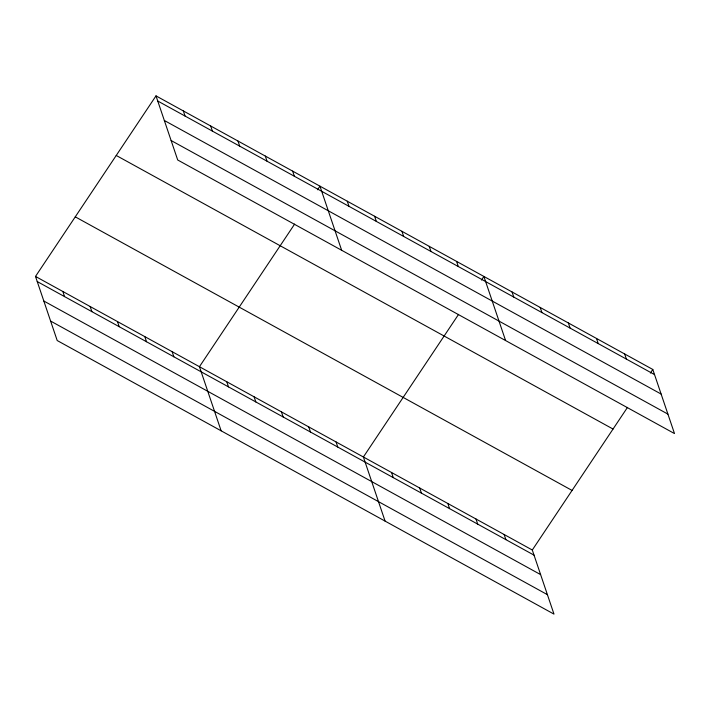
<?xml version="1.0" encoding="UTF-8"?>
<svg xmlns="http://www.w3.org/2000/svg" width="710" height="710" viewBox="0 0 710 710"><rect width="100%" height="100%" fill="white"/><g stroke="black" fill="none" stroke-linecap="round" stroke-linejoin="round"><path stroke-width="1.06" d="M35.5 276.43L532.296 550.01L553.995 614.123L57.199 340.534L35.5 276.43L156.005 95.877L652.801 369.466L674.5 433.57L177.704 159.99L156.005 95.877M294.641 224.076L199.439 366.706L221.138 430.819M317.539 189.774L319.953 186.162L341.652 250.275M458.58 314.361L363.387 456.991L385.086 521.104M481.478 280.06L483.892 276.447L505.591 340.552M532.296 550.01L627.498 407.38M650.387 373.078L652.801 369.466M157.744 101.015L654.54 374.605M164.329 120.478L661.125 394.059M171.119 140.527L667.915 414.116M116.236 155.463L613.032 429.044M75.269 216.843L572.065 490.433M37.239 281.559L534.035 555.149M43.825 301.022L540.621 574.612M50.614 321.071L547.401 594.66M624.649 353.962L626.389 359.1M596.498 338.457L598.237 343.596M568.346 322.952L570.086 328.091M540.195 307.457L541.934 312.586M512.043 291.952L513.783 297.082M456.566 261.395L458.305 266.534M429.239 246.352L430.979 251.491M401.922 231.309L403.662 236.439M504.144 534.506L505.884 539.644M374.596 216.257L376.336 221.396M475.993 519.01L477.732 524.14M347.27 201.214L349.009 206.344M447.841 503.505L449.572 508.635M419.69 488.001L421.42 493.13M292.627 171.119L294.366 176.249M391.538 472.496L393.269 477.635M265.3 156.067L267.04 161.205M237.974 141.024L239.714 146.154M336.061 441.948L337.8 447.078M210.657 125.972L212.396 131.11M308.735 426.896L310.474 432.035M183.331 110.929L185.07 116.058M281.408 411.853L283.148 416.983M254.091 396.801L255.831 401.94M226.765 381.758L228.505 386.888M172.122 351.663L173.852 356.802M144.796 336.611L146.535 341.75M117.47 321.568L119.209 326.707M90.143 306.516L91.883 311.654M62.826 291.473L64.566 296.611"/></g></svg>
